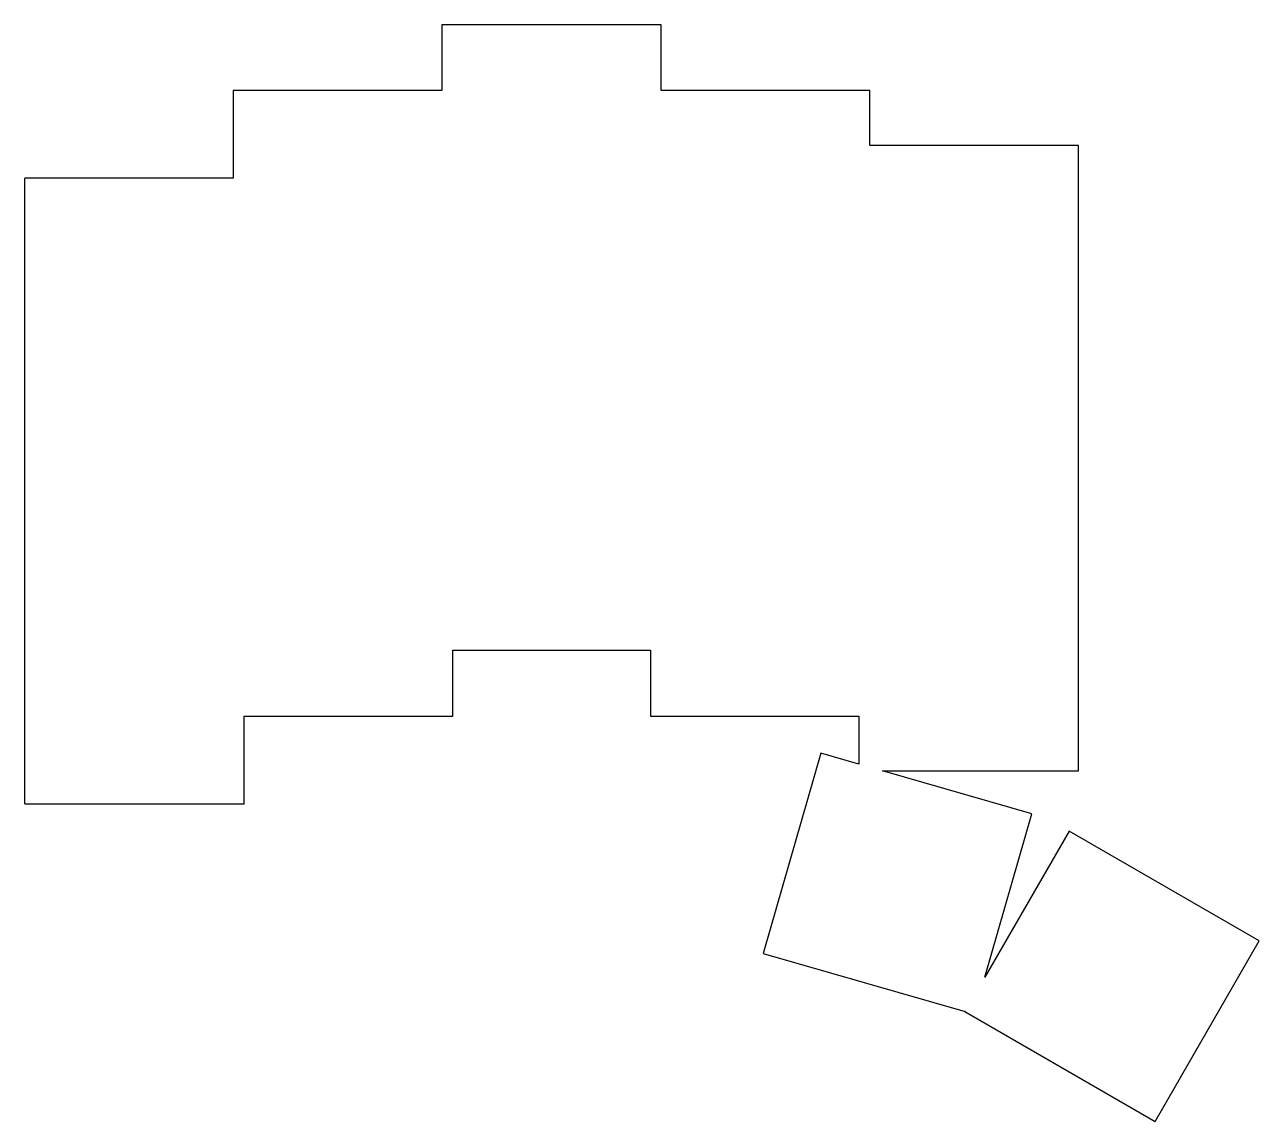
# Model space of a CAD drawing. Header units: millimetres. Extents: x 120 to 232, y -188 to -88.
import ezdxf

# ---------------------------------------------------------------- set-up
doc = ezdxf.new("R2010")
doc.units = ezdxf.units.MM

msp = doc.modelspace()

# ---------------------------------------------------------------- linework, layer by layer
for p, q in [((178, -88.5), (158, -88.5)), ((158, -88.5), (158, -94.5)), ((178, -94.5), (178, -88.5)), ((158, -94.5), (139, -94.5)), ((139, -94.5), (139, -102.5)), ((197, -94.5), (178, -94.5)), ((197, -99.5), (197, -94.5)), ((216, -99.5), (197, -99.5)), ((216, -156.5), (216, -99.5)), ((120, -159.5), (120, -102.5)), ((139, -102.5), (120, -102.5)), ((159, -151.5), (159, -145.5)), ((159, -145.5), (177, -145.5)), ((177, -145.5), (177, -151.5)), ((140, -159.5), (140, -151.5)), ((140, -151.5), (159, -151.5)), ((177, -151.5), (196, -151.5)), ((196, -151.5), (196, -155.88)), ((192.52, -154.89), (187.28, -173.15)), ((196, -155.88), (192.52, -154.89)), ((198.15, -156.5), (216, -156.5)), ((211.74, -160.4), (198.15, -156.5)), ((120, -159.5), (140, -159.5)), ((207.47, -175.29), (211.74, -160.4)), ((215.16, -161.98), (207.47, -175.29)), ((232.48, -171.98), (215.16, -161.98)), ((222.98, -188.44), (232.48, -171.98)), ((187.28, -173.15), (205.67, -178.42)), ((205.67, -178.42), (205.66, -178.44)), ((205.66, -178.44), (222.98, -188.44))]:
    msp.add_line(p, q)

doc.saveas('drawing.dxf')
